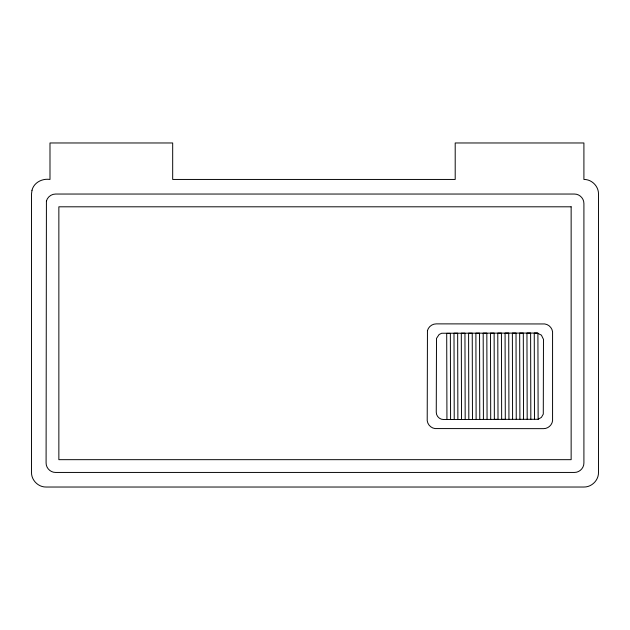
<?xml version="1.0" encoding="UTF-8"?>
<svg xmlns="http://www.w3.org/2000/svg" width="630" height="630" viewBox="0 0 630 630"><rect width="100%" height="100%" fill="white"/><g stroke="black" fill="none" stroke-linecap="round" stroke-linejoin="round"><path stroke-width="0.94" d="M538.13 419.281L541.398 417.399L543.288 414.123L543.47 339.342L541.398 335.128L537.193 333.057L441.661 333.246L439.11 334.506L436.503 338.404L436.259 412.233C436.188 416.147 439.638 419.604 443.551 419.533L538.13 419.281L537.902 333.05L534.256 333.065L534.484 419.297M530.83 419.304L530.61 333.057L526.956 333.073L527.184 419.312M523.538 419.32L523.309 333.081L519.663 333.089L519.892 419.328M516.246 419.344L516.017 333.097L512.371 333.105L512.592 419.352M508.945 419.359L508.717 333.089L505.071 333.097L505.299 419.367L501.653 419.367L501.425 333.12L497.779 333.136L498.007 419.375L494.353 419.399L494.133 333.128L490.479 333.136L490.707 419.407M487.061 419.415L486.833 333.152L483.186 333.16L483.415 419.43M479.769 419.438L479.54 333.168L475.894 333.175L476.115 419.446M472.469 419.454L472.24 333.183L468.594 333.191L468.822 419.462M465.176 419.478L464.948 333.199L461.302 333.207L461.53 419.485L457.876 419.485L457.656 333.207L454.002 333.215L454.23 419.493L450.584 419.517L450.356 333.372L446.709 333.38L446.938 419.525M31.996 190.268L31.5 194.04L31.5 472.437C31.358 480.257 38.265 487.171 46.092 487.029L583.908 487.029C591.735 487.171 598.642 480.257 598.5 472.437L598.5 194.04C598.642 186.22 591.735 179.306 583.908 179.448L583.908 142.971L455.199 142.971L455.199 179.448L172.683 179.448L172.683 142.971L49.99 142.971L49.99 179.448C42.375 178.258 33.886 182.44 31.996 190.268M46.415 201.072L46.092 462.948C45.998 468.035 50.487 472.524 55.574 472.437L574.426 472.437C579.513 472.524 584.002 468.035 583.908 462.948L583.908 203.529C584.002 198.442 579.513 193.953 574.426 194.04L55.574 194.04C51.384 194.008 47.455 197.009 46.415 201.072M427.447 330.632L427.211 420.722C427.691 424.715 431.07 428.093 435.062 428.573L543.533 428.652C547.99 428.715 552.061 425.14 552.573 420.722L552.573 331.805C552.093 327.813 548.722 324.434 544.722 323.954L436.259 323.875C432.219 323.844 428.447 326.734 427.447 330.632M571.142 206.805L58.858 206.805L58.858 459.672L571.142 459.672L571.142 206.805"/></g></svg>
